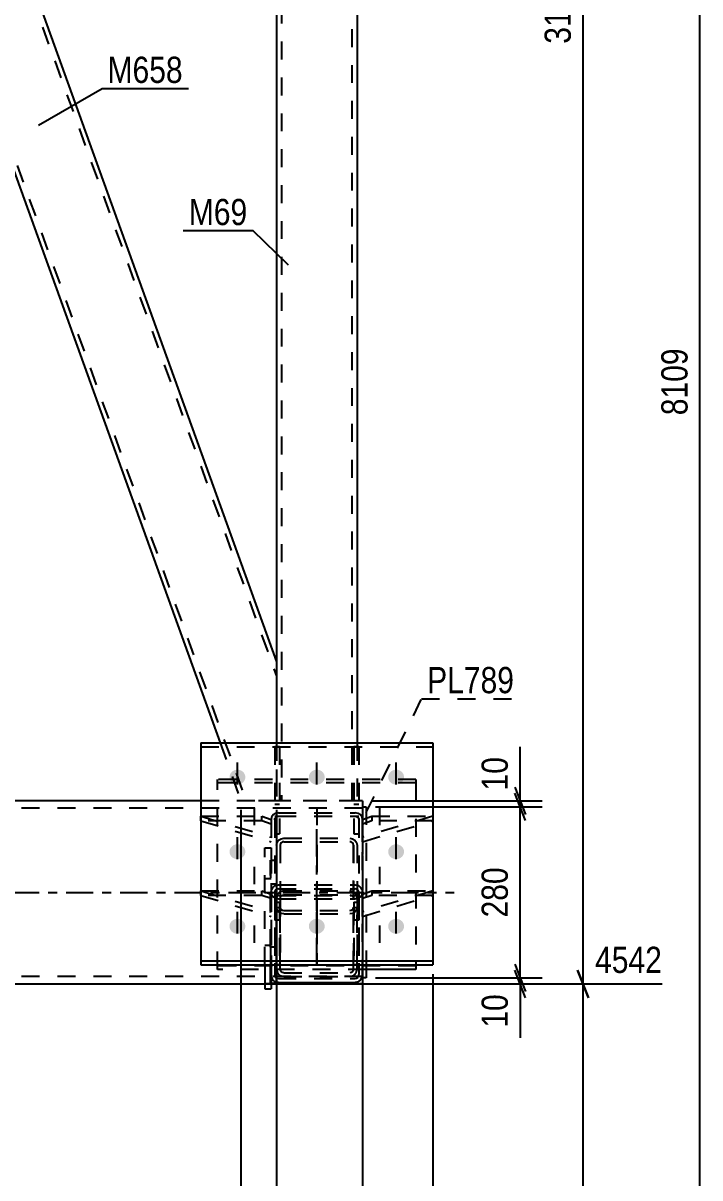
# Model space of a CAD drawing. Header units: millimetres. Extents: x 0 to 841, y 0 to 594.
# Drawn here: x 167.4 to 241.3, y 270.6 to 396.7 of the extents above; entities that cross this region are included whole.
import ezdxf

# ---------------------------------------------------------------- set-up
doc = ezdxf.new("R2010")
doc.units = ezdxf.units.MM
doc.linetypes.add('DXK_LINE_DOT2', pattern=[3.9198, 1.9599, -1.9599])
doc.linetypes.add('DXK_LINE_DOT3', pattern=[5.9187, 2.979, -0.9799, 0.9799, -0.9799])
doc.styles.add('Arial Narrow', font='ARIALN.TTF', dxfattribs={"height": 0.2})

# ---------------------------------------------------------------- blocks, each defined once
blk = doc.blocks.new('Bolt-682105598-4369 - 4365')
at = {"color": 1, "linetype": 'DXK_LINE_DOT2'}
for p, q in [((192.63, 311.02), (192.63, 309.13)), ((199.47, 311.02), (199.47, 309.13)), ((206.3, 311.02), (206.3, 309.13)), ((192.63, 304.6), (192.63, 302.71)), ((206.3, 304.6), (206.3, 302.71)), ((192.63, 298.18), (192.63, 296.29)), ((199.47, 298.18), (199.47, 296.29)), ((206.3, 298.18), (206.3, 296.29))]:
    blk.add_line(p, q, dxfattribs=at)
blk = doc.blocks.new('Part-682105598-4508 - 4365')
at = {"color": 7, "linetype": 'DXK_LINE_DOT2'}
for p, q in [((193.8, 293.88), (193.8, 306.65)), ((193.8, 306.65), (194.47, 306.65)), ((194.47, 306.65), (194.47, 293.88)), ((193.8, 303.32), (194.47, 303.32)), ((194.47, 296), (193.8, 296))]:
    blk.add_line(p, q, dxfattribs=at)
at = {"color": 2, "linetype": 'Continuous'}
for p, q in [((193.8, 293.88), (193.8, 291.26)), ((194.47, 293.88), (194.47, 291.26)), ((193.8, 291.26), (194.47, 291.26))]:
    blk.add_line(p, q, dxfattribs=at)
blk = doc.blocks.new('Part-682105598-4627 - 4365')
at = {"color": 7, "linetype": 'DXK_LINE_DOT2'}
for p, q in [((203.53, 300.74), (203.53, 293.88)), ((203.53, 300.74), (204.07, 300.74)), ((204.07, 300.74), (204.07, 293.88)), ((203.53, 300.15), (204.07, 300.15)), ((203.53, 298.81), (204.07, 298.81))]:
    blk.add_line(p, q, dxfattribs=at)
at = {"color": 2, "linetype": 'Continuous'}
blk.add_line((204.07, 293.88), (203.53, 293.88), dxfattribs=at)
blk = doc.blocks.new('Part-682105598-4452 - 4365')
at = {"color": 2, "linetype": 'Continuous'}
for p, q in [((186.8, 311.8), (122.89, 311.8)), ((204.47, 292.82), (204.47, 292.79)), ((204.47, 292.79), (204.47, 291.8)), ((122.89, 291.8), (193.8, 291.8)), ((204.47, 291.8), (194.47, 291.8))]:
    blk.add_line(p, q, dxfattribs=at)
at = {"color": 7, "linetype": 'DXK_LINE_DOT2'}
for p, q in [((122.89, 311.8), (122.89, 291.8)), ((204.47, 311.8), (186.8, 311.8)), ((204.47, 311.8), (204.47, 292.79)), ((204.47, 311), (122.89, 311)), ((204.47, 292.6), (122.89, 292.6)), ((204.47, 292.6), (204.47, 292.67)), ((194.47, 291.8), (193.8, 291.8))]:
    blk.add_line(p, q, dxfattribs=at)
at = {"color": 7, "linetype": 'DXK_LINE_DOT3'}
blk.add_line((112.89, 301.8), (214.47, 301.8), dxfattribs=at)
blk = doc.blocks.new('Part-682105598-4466 - 4365')
at = {"color": 7, "linetype": 'DXK_LINE_DOT2'}
for p, q in [((194.7, 310.26), (194.53, 310.02)), ((194.96, 310.43), (194.7, 310.26)), ((195.27, 310.48), (194.96, 310.43)), ((195.27, 310.48), (203.67, 310.48)), ((203.97, 310.43), (203.67, 310.48)), ((204.23, 310.26), (203.97, 310.43)), ((204.41, 310.02), (204.23, 310.26)), ((194.53, 310.02), (194.47, 309.73)), ((194.47, 309.73), (194.47, 292.82)), ((194.87, 309.73), (194.9, 309.87)), ((194.87, 309.73), (194.87, 292.82)), ((194.9, 309.87), (194.98, 310)), ((194.98, 310), (195.11, 310.08)), ((195.11, 310.08), (195.27, 310.11)), ((195.27, 310.11), (203.67, 310.11)), ((203.67, 310.11), (203.82, 310.08)), ((203.82, 310.08), (203.95, 310)), ((203.95, 310), (204.04, 309.87)), ((204.04, 309.87), (204.07, 309.73)), ((204.07, 309.73), (204.07, 292.82)), ((204.47, 309.73), (204.41, 310.02)), ((204.47, 309.73), (204.47, 293.88)), ((194.47, 301.76), (194.53, 302.08)), ((194.47, 301.84), (194.53, 301.55)), ((194.53, 301.55), (194.7, 301.31)), ((194.9, 301.92), (194.87, 301.76)), ((194.9, 301.69), (194.87, 301.84)), ((194.98, 302.06), (194.9, 301.92)), ((194.98, 301.57), (194.9, 301.69)), ((194.96, 302.54), (195.27, 302.61)), ((195.11, 302.15), (194.98, 302.06)), ((195.11, 301.49), (194.98, 301.57)), ((195.27, 302.18), (195.11, 302.15)), ((195.27, 301.46), (195.11, 301.49)), ((195.27, 302.61), (203.67, 302.61)), ((195.27, 302.18), (203.67, 302.18)), ((195.27, 301.46), (203.67, 301.46)), ((203.67, 302.61), (203.97, 302.54)), ((203.82, 302.15), (203.67, 302.18)), ((203.82, 301.49), (203.67, 301.46)), ((203.95, 302.06), (203.82, 302.15)), ((203.95, 301.57), (203.82, 301.49)), ((204.04, 301.92), (203.95, 302.06)), ((204.04, 301.69), (203.95, 301.57)), ((204.07, 301.76), (204.04, 301.92)), ((204.07, 301.84), (204.04, 301.69)), ((204.23, 301.31), (204.41, 301.55)), ((204.41, 302.08), (204.47, 301.76)), ((204.41, 301.55), (204.47, 301.84)), ((194.7, 301.31), (194.96, 301.14)), ((194.96, 301.14), (195.27, 301.09)), ((195.27, 301.09), (203.67, 301.09)), ((203.67, 301.09), (203.97, 301.14)), ((203.97, 301.14), (204.23, 301.31)), ((194.87, 292.82), (194.9, 292.65)), ((194.9, 292.65), (194.98, 292.52)), ((203.95, 292.52), (204.04, 292.65)), ((204.04, 292.65), (204.07, 292.82)), ((194.98, 292.52), (195.11, 292.42)), ((195.11, 292.42), (195.27, 292.39)), ((195.27, 292.39), (203.67, 292.39)), ((203.67, 292.39), (203.82, 292.42)), ((203.82, 292.42), (203.95, 292.52))]:
    blk.add_line(p, q, dxfattribs=at)
at = {"color": 7, "linetype": 'DXK_LINE_DOT3'}
blk.add_line((199.47, 293.87), (199.47, 309.2), dxfattribs=at)
at = {"color": 2, "linetype": 'Continuous'}
for p, q in [((204.47, 293.88), (204.47, 292.82)), ((194.53, 292.49), (194.47, 292.82)), ((204.47, 292.82), (204.41, 292.49)), ((195.27, 291.97), (194.96, 292.03)), ((195.27, 291.97), (203.67, 291.97)), ((203.97, 292.03), (203.67, 291.97))]:
    blk.add_line(p, q, dxfattribs=at)
at = {"color": 7, "linetype": 'DXK_LINE_DOT2'}
for centre, start, end in [((195.3, 301.79), 114.3199, 159.2416), ((203.63, 301.79), 20.7584, 65.6801)]:
    blk.add_arc(centre, 0.827, start, end, dxfattribs=at)
at = {"color": 2, "linetype": 'Continuous'}
for centre, start, end in [((195.3, 292.78), 200.7584, 245.6801), ((203.63, 292.78), 294.3199, 339.2416)]:
    blk.add_arc(centre, 0.827, start, end, dxfattribs=at)
blk = doc.blocks.new('Part-682105598-4531 - 4365')
at = {"color": 7, "linetype": 'DXK_LINE_DOT2'}
for p, q in [((195.07, 306.96), (195.13, 307.25)), ((195.07, 306.96), (195.07, 300.19)), ((195.07, 306.96), (195.07, 301.12)), ((195.13, 307.25), (195.3, 307.49)), ((195.3, 307.49), (195.56, 307.65)), ((195.5, 307.1), (195.47, 306.96)), ((195.47, 306.96), (195.47, 301.12)), ((195.47, 306.96), (195.47, 300.19)), ((195.58, 307.22), (195.5, 307.1)), ((195.56, 307.65), (195.87, 307.71)), ((195.71, 307.31), (195.58, 307.22)), ((195.87, 307.33), (195.71, 307.31)), ((195.87, 307.71), (203.07, 307.71)), ((195.87, 307.33), (203.07, 307.33)), ((203.07, 307.71), (203.37, 307.65)), ((203.22, 307.31), (203.07, 307.33)), ((203.35, 307.22), (203.22, 307.31)), ((203.44, 307.1), (203.35, 307.22)), ((203.37, 307.65), (203.63, 307.49)), ((203.47, 306.96), (203.44, 307.1)), ((203.47, 301.12), (203.47, 306.96)), ((203.47, 306.96), (203.47, 300.19)), ((203.63, 307.49), (203.8, 307.25)), ((203.8, 307.25), (203.87, 306.96)), ((203.87, 306.96), (203.87, 300.19)), ((203.87, 306.96), (203.87, 301.12)), ((195.13, 301.44), (195.07, 301.12)), ((195.87, 301.97), (195.56, 301.9)), ((195.58, 301.42), (195.71, 301.51)), ((195.71, 301.51), (195.87, 301.54)), ((195.87, 301.97), (203.07, 301.97)), ((195.87, 301.54), (203.07, 301.54)), ((203.37, 301.9), (203.07, 301.97)), ((203.07, 301.54), (203.22, 301.51)), ((203.22, 301.51), (203.35, 301.42)), ((203.87, 301.12), (203.8, 301.44)), ((195.07, 293.45), (195.07, 301.12)), ((195.07, 300.19), (195.07, 293.45)), ((195.13, 299.9), (195.07, 300.19)), ((195.47, 301.12), (195.5, 301.28)), ((195.47, 301.12), (195.47, 293.45)), ((195.47, 293.45), (195.47, 300.19)), ((195.47, 300.19), (195.5, 300.05)), ((195.5, 301.28), (195.58, 301.42)), ((203.35, 301.42), (203.44, 301.28)), ((203.44, 301.28), (203.47, 301.12)), ((203.44, 300.05), (203.47, 300.19)), ((203.47, 293.45), (203.47, 301.12)), ((203.47, 300.19), (203.47, 293.45)), ((203.87, 300.19), (203.8, 299.9)), ((203.87, 301.12), (203.87, 293.45)), ((203.87, 293.45), (203.87, 300.19)), ((195.3, 299.66), (195.13, 299.9)), ((195.56, 299.5), (195.3, 299.66)), ((195.5, 300.05), (195.58, 299.93)), ((195.87, 299.44), (195.56, 299.5)), ((195.58, 299.93), (195.71, 299.84)), ((195.71, 299.84), (195.87, 299.82)), ((195.87, 299.82), (203.07, 299.82)), ((195.87, 299.44), (203.07, 299.44)), ((203.07, 299.82), (203.22, 299.84)), ((203.37, 299.5), (203.07, 299.44)), ((203.22, 299.84), (203.35, 299.93)), ((203.35, 299.93), (203.44, 300.05)), ((203.63, 299.66), (203.37, 299.5)), ((203.8, 299.9), (203.63, 299.66)), ((195.07, 293.45), (195.13, 293.13)), ((195.5, 293.29), (195.47, 293.45)), ((195.58, 293.15), (195.5, 293.29)), ((195.56, 292.67), (195.87, 292.6)), ((195.71, 293.06), (195.58, 293.15)), ((195.87, 293.03), (195.71, 293.06)), ((195.87, 293.03), (203.07, 293.03)), ((195.87, 292.6), (203.07, 292.6)), ((203.22, 293.06), (203.07, 293.03)), ((203.07, 292.6), (203.37, 292.67)), ((203.35, 293.15), (203.22, 293.06)), ((203.44, 293.29), (203.35, 293.15)), ((203.47, 293.45), (203.44, 293.29)), ((203.8, 293.13), (203.87, 293.45))]:
    blk.add_line(p, q, dxfattribs=at)
at = {"color": 7, "linetype": 'DXK_LINE_DOT3'}
blk.add_line((199.47, 306.99), (199.47, 293.87), dxfattribs=at)
at = {"color": 7, "linetype": 'DXK_LINE_DOT2'}
for centre, start, end in [((195.9, 301.15), 114.3182, 159.2402), ((203.03, 301.15), 20.7599, 65.6816), ((195.9, 293.42), 200.7599, 245.6816), ((203.03, 293.42), 294.3182, 339.2402)]:
    blk.add_arc(centre, 0.827, start, end, dxfattribs=at)
blk = doc.blocks.new('Part-682105598-4467 - 4365')
at = {"color": 7, "linetype": 'DXK_LINE_DOT2'}
for p, q in [((210.3, 314.12), (188.63, 314.12)), ((188.63, 313.76), (188.63, 314.12)), ((188.63, 293.39), (188.63, 314.12)), ((210.3, 314.12), (210.3, 313.76)), ((210.3, 313.76), (188.63, 313.76)), ((210.3, 313.76), (210.3, 293.88)), ((210.3, 293.76), (188.63, 293.76)), ((204.87, 293.39), (188.63, 293.39))]:
    blk.add_line(p, q, dxfattribs=at)
at = {"color": 2, "linetype": 'Continuous'}
for p, q in [((210.3, 293.88), (210.3, 293.39)), ((210.3, 293.39), (204.87, 293.39))]:
    blk.add_line(p, q, dxfattribs=at)
blk = doc.blocks.new('Part-682105598-4615 - 4365')
at = {"color": 7, "linetype": 'DXK_LINE_DOT2'}
for p, q in [((186.8, 301.46), (186.8, 301.96)), ((186.8, 301.96), (193.47, 301.96)), ((186.8, 301.96), (194.47, 299.68)), ((193.47, 301.46), (186.8, 301.46)), ((186.8, 301.46), (194.47, 299.18)), ((193.47, 301.46), (193.47, 301.96)), ((193.47, 301.96), (194.47, 301.62)), ((194.47, 301.12), (193.47, 301.46)), ((194.47, 301.62), (194.47, 299.18))]:
    blk.add_line(p, q, dxfattribs=at)
blk = doc.blocks.new('Part-682105598-4639 - 4365')
at = {"color": 7, "linetype": 'DXK_LINE_DOT2'}
for p, q in [((194.4, 305.33), (195.06, 305.33)), ((194.4, 295.81), (194.4, 305.33)), ((194.4, 305.33), (194.4, 302.68)), ((195.06, 305.33), (195.06, 295.81)), ((195.06, 305.33), (195.07, 302.68)), ((195.07, 302.68), (194.4, 302.68)), ((194.4, 291.89), (194.4, 302.68)), ((195.06, 291.89), (195.07, 302.68)), ((195.06, 295.81), (194.4, 295.81)), ((194.4, 295.81), (194.4, 291.89)), ((195.06, 295.81), (195.06, 291.89)), ((194.4, 291.89), (195.06, 291.89))]:
    blk.add_line(p, q, dxfattribs=at)
blk = doc.blocks.new('Part-682105598-4506 - 4365')
at = {"color": 7, "linetype": 'DXK_LINE_DOT2'}
for p, q in [((195.6, 504.47), (195.6, 311.8)), ((203.33, 311.8), (203.33, 504.47)), ((195.07, 326.98), (195.07, 311.8)), ((203.87, 318.14), (203.87, 311.8)), ((203.87, 311.8), (195.07, 311.8))]:
    blk.add_line(p, q, dxfattribs=at)
at = {"color": 2, "linetype": 'Continuous'}
for p, q in [((203.87, 504.47), (203.87, 318.14)), ((195.07, 489.29), (195.07, 326.98))]:
    blk.add_line(p, q, dxfattribs=at)
blk = doc.blocks.new('Bolt-682105598-4613 - 4365')
at = {"linetype": 'Continuous'}
for points in [[(190.8, 313.57), (190.62, 313.59), (190.45, 313.64), (190.29, 313.73), (190.16, 313.84), (190.05, 313.98), (189.98, 314.13), (189.94, 314.3), (189.94, 314.47), (189.98, 314.64), (190.05, 314.79), (190.16, 314.93), (190.29, 315.04), (190.45, 315.13), (190.62, 315.18), (190.8, 315.2), (190.98, 315.18), (191.15, 315.13), (191.31, 315.04), (191.44, 314.93), (191.55, 314.79), (191.62, 314.64), (191.66, 314.47), (191.66, 314.3), (191.62, 314.13), (191.55, 313.98), (191.44, 313.84), (191.31, 313.73), (191.15, 313.64), (190.98, 313.59)], [(199.47, 313.57), (199.29, 313.59), (199.11, 313.64), (198.96, 313.73), (198.82, 313.84), (198.72, 313.98), (198.64, 314.13), (198.6, 314.3), (198.6, 314.47), (198.64, 314.64), (198.72, 314.79), (198.82, 314.93), (198.96, 315.04), (199.11, 315.13), (199.29, 315.18), (199.47, 315.2), (199.65, 315.18), (199.82, 315.13), (199.98, 315.04), (200.11, 314.93), (200.22, 314.79), (200.29, 314.64), (200.33, 314.47), (200.33, 314.3), (200.29, 314.13), (200.22, 313.98), (200.11, 313.84), (199.98, 313.73), (199.82, 313.64), (199.65, 313.59)], [(208.13, 313.57), (207.95, 313.59), (207.78, 313.64), (207.62, 313.73), (207.49, 313.84), (207.38, 313.98), (207.31, 314.13), (207.27, 314.3), (207.27, 314.47), (207.31, 314.64), (207.38, 314.79), (207.49, 314.93), (207.62, 315.04), (207.78, 315.13), (207.95, 315.18), (208.13, 315.2), (208.31, 315.18), (208.49, 315.13), (208.64, 315.04), (208.78, 314.93), (208.88, 314.79), (208.96, 314.64), (208.99, 314.47), (208.99, 314.3), (208.96, 314.13), (208.88, 313.98), (208.78, 313.84), (208.64, 313.73), (208.49, 313.64), (208.31, 313.59)], [(190.8, 305.43), (190.62, 305.44), (190.45, 305.5), (190.29, 305.58), (190.16, 305.7), (190.05, 305.83), (189.98, 305.99), (189.94, 306.15), (189.94, 306.33), (189.98, 306.49), (190.05, 306.65), (190.16, 306.78), (190.29, 306.9), (190.45, 306.98), (190.62, 307.04), (190.8, 307.05), (190.98, 307.04), (191.15, 306.98), (191.31, 306.9), (191.44, 306.78), (191.55, 306.65), (191.62, 306.49), (191.66, 306.33), (191.66, 306.15), (191.62, 305.99), (191.55, 305.83), (191.44, 305.7), (191.31, 305.58), (191.15, 305.5), (190.98, 305.44)], [(208.13, 305.43), (207.95, 305.44), (207.78, 305.5), (207.62, 305.58), (207.49, 305.7), (207.38, 305.83), (207.31, 305.99), (207.27, 306.15), (207.27, 306.33), (207.31, 306.49), (207.38, 306.65), (207.49, 306.78), (207.62, 306.9), (207.78, 306.98), (207.95, 307.04), (208.13, 307.05), (208.31, 307.04), (208.49, 306.98), (208.64, 306.9), (208.78, 306.78), (208.88, 306.65), (208.96, 306.49), (208.99, 306.33), (208.99, 306.15), (208.96, 305.99), (208.88, 305.83), (208.78, 305.7), (208.64, 305.58), (208.49, 305.5), (208.31, 305.44)], [(190.8, 297.28), (190.62, 297.3), (190.45, 297.35), (190.29, 297.44), (190.16, 297.55), (190.05, 297.69), (189.98, 297.84), (189.94, 298.01), (189.94, 298.18), (189.98, 298.35), (190.05, 298.5), (190.16, 298.64), (190.29, 298.75), (190.45, 298.84), (190.62, 298.89), (190.8, 298.91), (190.98, 298.89), (191.15, 298.84), (191.31, 298.75), (191.44, 298.64), (191.55, 298.5), (191.62, 298.35), (191.66, 298.18), (191.66, 298.01), (191.62, 297.84), (191.55, 297.69), (191.44, 297.55), (191.31, 297.44), (191.15, 297.35), (190.98, 297.3)], [(199.47, 297.28), (199.29, 297.3), (199.11, 297.35), (198.96, 297.44), (198.82, 297.55), (198.72, 297.69), (198.64, 297.84), (198.6, 298.01), (198.6, 298.18), (198.64, 298.35), (198.72, 298.5), (198.82, 298.64), (198.96, 298.75), (199.11, 298.84), (199.29, 298.89), (199.47, 298.91), (199.65, 298.89), (199.82, 298.84), (199.98, 298.75), (200.11, 298.64), (200.22, 298.5), (200.29, 298.35), (200.33, 298.18), (200.33, 298.01), (200.29, 297.84), (200.22, 297.69), (200.11, 297.55), (199.98, 297.44), (199.82, 297.35), (199.65, 297.3)], [(208.13, 297.28), (207.95, 297.3), (207.78, 297.35), (207.62, 297.44), (207.49, 297.55), (207.38, 297.69), (207.31, 297.84), (207.27, 298.01), (207.27, 298.18), (207.31, 298.35), (207.38, 298.5), (207.49, 298.64), (207.62, 298.75), (207.78, 298.84), (207.95, 298.89), (208.13, 298.91), (208.31, 298.89), (208.49, 298.84), (208.64, 298.75), (208.78, 298.64), (208.88, 298.5), (208.96, 298.35), (208.99, 298.18), (208.99, 298.01), (208.96, 297.84), (208.88, 297.69), (208.78, 297.55), (208.64, 297.44), (208.49, 297.35), (208.31, 297.3)]]:
    blk.add_hatch(color=1, dxfattribs=at).paths.add_polyline_path(points)
at = {"color": 1, "linetype": 'Continuous'}
for p, q in [((190.8, 313.59), (190.8, 315.98)), ((199.47, 313.59), (199.47, 315.98)), ((208.13, 313.59), (208.13, 315.98)), ((190.8, 305.44), (190.8, 307.84)), ((208.13, 305.44), (208.13, 307.84)), ((190.8, 297.3), (190.8, 299.69)), ((199.47, 297.3), (199.47, 299.69)), ((208.13, 297.3), (208.13, 299.69))]:
    blk.add_line(p, q, dxfattribs=at)
blk = doc.blocks.new('Part-682105598-4583 - 4365')
at = {"color": 2, "linetype": 'Continuous'}
for p, q in [((161.13, 395.16), (165.81, 408.14)), ((165.81, 408.14), (195.07, 326.98)), ((161.13, 395.16), (188.9, 318.14)), ((195.07, 326.98), (195.07, 323.84)), ((195.07, 323.84), (195.07, 318.14))]:
    blk.add_line(p, q, dxfattribs=at)
at = {"color": 7, "linetype": 'DXK_LINE_DOT2'}
for p, q in [((165.53, 407.35), (195.07, 325.41)), ((161.42, 395.95), (161.44, 396.01)), ((161.42, 395.95), (191.75, 311.8)), ((195.07, 326.74), (195.07, 323.84)), ((188.9, 318.14), (191.18, 311.8)), ((195.07, 318.14), (195.07, 311.8)), ((195.07, 311.8), (191.18, 311.8))]:
    blk.add_line(p, q, dxfattribs=at)
blk = doc.blocks.new('Part-682105598-4614 - 4365')
at = {"color": 2, "linetype": 'Continuous'}
for p, q in [((186.8, 318.14), (212.13, 318.14)), ((186.8, 318.14), (186.8, 293.88)), ((212.13, 318.14), (212.13, 293.88)), ((186.8, 294.34), (212.13, 294.34)), ((186.8, 293.88), (212.13, 293.88))]:
    blk.add_line(p, q, dxfattribs=at)
at = {"color": 7, "linetype": 'DXK_LINE_DOT2'}
blk.add_line((186.8, 317.69), (212.13, 317.69), dxfattribs=at)
blk = doc.blocks.new('Part-682105598-4616 - 4365')
at = {"color": 7, "linetype": 'DXK_LINE_DOT2'}
for p, q in [((204.47, 301.62), (205.47, 301.96)), ((212.13, 301.96), (204.47, 299.68)), ((204.47, 299.18), (204.47, 301.62)), ((205.47, 301.46), (204.47, 301.12)), ((204.47, 299.18), (212.13, 301.46)), ((205.47, 301.96), (212.13, 301.96)), ((205.47, 301.96), (205.47, 301.46)), ((212.13, 301.46), (205.47, 301.46)), ((212.13, 301.96), (212.13, 301.46))]:
    blk.add_line(p, q, dxfattribs=at)
blk = doc.blocks.new('Part-682105598-4628 - 4365')
at = {"color": 7, "linetype": 'DXK_LINE_DOT2'}
for p, q in [((204.47, 309.76), (205.47, 310.11)), ((212.13, 310.11), (204.47, 307.83)), ((204.47, 307.33), (204.47, 309.76)), ((205.47, 309.61), (204.47, 309.26)), ((204.47, 307.33), (212.13, 309.61)), ((205.47, 310.11), (212.13, 310.11)), ((205.47, 310.11), (205.47, 309.61)), ((212.13, 309.61), (205.47, 309.61)), ((212.13, 310.11), (212.13, 309.61))]:
    blk.add_line(p, q, dxfattribs=at)
blk = doc.blocks.new('Part-682105598-4629 - 4365')
at = {"color": 7, "linetype": 'DXK_LINE_DOT2'}
for p, q in [((194.87, 300.74), (194.87, 293.88)), ((194.87, 300.74), (195.4, 300.74)), ((195.4, 300.74), (195.4, 293.88)), ((194.87, 300.15), (195.4, 300.15)), ((194.87, 298.81), (195.4, 298.81))]:
    blk.add_line(p, q, dxfattribs=at)
at = {"color": 2, "linetype": 'Continuous'}
blk.add_line((195.4, 293.88), (194.87, 293.88), dxfattribs=at)
blk = doc.blocks.new('Part-682105598-4630 - 4365')
at = {"color": 7, "linetype": 'DXK_LINE_DOT2'}
for p, q in [((186.8, 309.61), (186.8, 310.11)), ((186.8, 310.11), (193.47, 310.11)), ((186.8, 310.11), (194.47, 307.83)), ((193.47, 309.61), (186.8, 309.61)), ((186.8, 309.61), (194.47, 307.33)), ((193.47, 309.61), (193.47, 310.11)), ((193.47, 310.11), (194.47, 309.76)), ((194.47, 309.26), (193.47, 309.61)), ((194.47, 309.76), (194.47, 307.33))]:
    blk.add_line(p, q, dxfattribs=at)
blk = doc.blocks.new('Part-682105598-4631 - 4365')
at = {"color": 7, "linetype": 'DXK_LINE_DOT2'}
for p, q in [((194.87, 317.69), (194.87, 308.2)), ((195.4, 317.69), (194.87, 317.69)), ((195.4, 317.69), (195.4, 308.2)), ((194.87, 311.42), (195.4, 311.42)), ((194.87, 310.14), (195.4, 310.14)), ((194.87, 308.2), (195.4, 308.2))]:
    blk.add_line(p, q, dxfattribs=at)
blk = doc.blocks.new('Part-682105598-4632 - 4365')
at = {"color": 7, "linetype": 'DXK_LINE_DOT2'}
for p, q in [((203.53, 317.69), (203.53, 308.2)), ((204.07, 317.69), (203.53, 317.69)), ((204.07, 317.69), (204.07, 308.2)), ((203.53, 311.42), (204.07, 311.42)), ((203.53, 310.14), (204.07, 310.14)), ((203.53, 308.2), (204.07, 308.2))]:
    blk.add_line(p, q, dxfattribs=at)
blk = doc.blocks.new('Part-682105598-32499 - 4365')
at = {"color": 7, "linetype": 'DXK_LINE_DOT2'}
for p, q in [((204.47, 292.47), (204.47, 311.14)), ((204.47, 311.14), (204.87, 311.14)), ((204.87, 311.14), (204.87, 293.88))]:
    blk.add_line(p, q, dxfattribs=at)
at = {"color": 2, "linetype": 'Continuous'}
for p, q in [((204.87, 293.88), (204.87, 292.47)), ((204.87, 292.47), (204.47, 292.47))]:
    blk.add_line(p, q, dxfattribs=at)
blk = doc.blocks.new('StraightDimension-682105598-4217 - 3835')
at = {"color": 7, "linetype": 'Continuous'}
blk.add_line((241.31, 193.16), (241.31, 521.98), dxfattribs=at)
at = {"color": 0}
blk.add_wipeout([(240.56, 361.83), (236.36, 361.83), (236.36, 353.31), (240.56, 353.31)], dxfattribs=at)
at = {"color": 3, "style": 'Arial Narrow'}
blk.add_text('8109', height=2.863, rotation=90.0002, dxfattribs=at).set_placement((239.96, 353.91))
blk = doc.blocks.new('StraightDimension-682105598-11458 - 4365')
at = {"color": 7, "linetype": 'Continuous'}
for p, q in [((191.18, 310.8), (191.18, 251.42)), ((195.07, 310.8), (195.07, 242.72)), ((189.68, 259.43), (192.68, 260.63)), ((191.18, 260.03), (195.07, 260.03)), ((196.57, 260.63), (193.57, 259.43))]:
    blk.add_line(p, q, dxfattribs=at)
at = {"color": 0}
blk.add_wipeout([(195.55, 260.78), (195.55, 264.98), (190.7, 264.98), (190.7, 260.78)], dxfattribs=at)
at = {"color": 0, "linetype": 'Continuous'}
blk.add_wipeout([(194.47, 250.63), (190.27, 250.63), (190.27, 242.12), (194.47, 242.12)], dxfattribs=at)
at = {"color": 3, "style": 'Arial Narrow'}
blk.add_text('58', height=2.863, dxfattribs=at).set_placement((191.3, 261.38))
at = {"color": 3, "linetype": 'Continuous', "style": 'Arial Narrow'}
blk.add_text('1083', height=2.863, rotation=90.0002, dxfattribs=at).set_placement((193.87, 242.72))
blk = doc.blocks.new('StraightDimension-682105598-42518 - 4365')
at = {"color": 7, "linetype": 'Continuous'}
for p, q in [((229.16, 290.3), (227.96, 293.3)), ((190.84, 291.8), (237.18, 291.8)), ((228.56, 192.8), (228.56, 291.8)), ((227.96, 194.3), (229.16, 191.3)), ((133.89, 192.8), (231.69, 192.8))]:
    blk.add_line(p, q, dxfattribs=at)
at = {"color": 0}
blk.add_wipeout([(227.81, 246.56), (223.61, 246.56), (223.61, 238.05), (227.81, 238.05)], dxfattribs=at)
at = {"color": 3, "style": 'Arial Narrow'}
blk.add_text('4542', height=2.863, rotation=90.0002, dxfattribs=at).set_placement((227.21, 238.65))
at = {"color": 0, "linetype": 'Continuous'}
for points in [[(237.78, 292.4), (237.78, 296.6), (229.26, 296.6), (229.26, 292.4)], [(232.29, 193.4), (232.29, 197.6), (229.26, 197.6), (229.26, 193.4)]]:
    blk.add_wipeout(points, dxfattribs=at)
at = {"color": 3, "linetype": 'Continuous', "style": 'Arial Narrow'}
for s, height, p in [('4542', 2.863, (229.86, 293)), ('0', 2.86, (229.86, 194))]:
    blk.add_text(s, height=height, dxfattribs=at).set_placement(p)
blk = doc.blocks.new('StraightDimension-682105598-11457 - 4365')
at = {"color": 7, "linetype": 'Continuous'}
for p, q in [((195.07, 310.8), (195.07, 242.72)), ((204.47, 300.8), (204.47, 251.42)), ((193.57, 259.43), (196.57, 260.63)), ((195.07, 260.03), (204.47, 260.03)), ((205.97, 260.63), (202.97, 259.43))]:
    blk.add_line(p, q, dxfattribs=at)
at = {"color": 0}
blk.add_wipeout([(203.11, 260.78), (203.11, 264.98), (196.42, 264.98), (196.42, 260.78)], dxfattribs=at)
at = {"color": 0, "linetype": 'Continuous'}
blk.add_wipeout([(203.87, 259.33), (199.67, 259.33), (199.67, 250.82), (203.87, 250.82)], dxfattribs=at)
at = {"color": 3, "style": 'Arial Narrow'}
blk.add_text('141', height=2.863, dxfattribs=at).set_placement((197.02, 261.38))
at = {"color": 3, "linetype": 'Continuous', "style": 'Arial Narrow'}
blk.add_text('1224', height=2.863, rotation=90.0002, dxfattribs=at).set_placement((203.27, 251.42))
blk = doc.blocks.new('StraightDimension-682105598-4850 - 4365')
at = {"color": 7, "linetype": 'Continuous'}
blk.add_line((212.13, 292.88), (212.13, 160.92), dxfattribs=at)
blk = doc.blocks.new('StraightDimension-682105598-4886 - 4365')
at = {"color": 7, "linetype": 'Continuous'}
for p, q in [((204.47, 300.8), (204.47, 236.68)), ((122.89, 290.8), (122.89, 236.68)), ((124.39, 239.68), (121.39, 238.48)), ((202.97, 238.48), (205.97, 239.68)), ((122.89, 239.08), (204.47, 239.08))]:
    blk.add_line(p, q, dxfattribs=at)
at = {"color": 0}
blk.add_wipeout([(167.93, 239.83), (167.93, 244.03), (159.42, 244.03), (159.42, 239.83)], dxfattribs=at)
at = {"color": 3, "style": 'Arial Narrow'}
blk.add_text('1224', height=2.863, dxfattribs=at).set_placement((160.02, 240.43))
blk = doc.blocks.new('StraightDimension-682105598-11459 - 4365')
at = {"color": 7, "linetype": 'Continuous'}
for p, q in [((131.08, 310.8), (131.08, 253.25)), ((191.18, 310.8), (191.18, 251.42)), ((132.58, 260.63), (129.58, 259.43)), ((131.08, 260.03), (191.18, 260.03)), ((189.68, 259.43), (192.68, 260.63))]:
    blk.add_line(p, q, dxfattribs=at)
at = {"color": 0}
blk.add_wipeout([(164.48, 260.78), (164.48, 264.98), (157.79, 264.98), (157.79, 260.78)], dxfattribs=at)
at = {"color": 3, "style": 'Arial Narrow'}
blk.add_text('902', height=2.863, dxfattribs=at).set_placement((158.39, 261.38))
at = {"color": 0, "linetype": 'Continuous'}
blk.add_wipeout([(190.58, 259.33), (186.38, 259.33), (186.38, 250.82), (190.58, 250.82)], dxfattribs=at)
at = {"color": 3, "linetype": 'Continuous', "style": 'Arial Narrow'}
blk.add_text('1024', height=2.863, rotation=90.0002, dxfattribs=at).set_placement((189.98, 251.42))
blk = doc.blocks.new('StraightDimension-682105598-42485 - 4365')
at = {"color": 7, "linetype": 'Continuous'}
for p, q in [((221.68, 311.8), (221.68, 317.71)), ((221.68, 311.8), (221.68, 317.71)), ((221.08, 313.3), (222.28, 310.3)), ((205.47, 311.8), (224.08, 311.8)), ((222.28, 309.64), (221.08, 312.64)), ((221.68, 311.14), (221.68, 311.8)), ((205.87, 311.14), (224.08, 311.14))]:
    blk.add_line(p, q, dxfattribs=at)
at = {"color": 0}
blk.add_wipeout([(220.93, 317.19), (216.73, 317.19), (216.73, 312.33), (220.93, 312.33)], dxfattribs=at)
at = {"color": 3, "style": 'Arial Narrow'}
blk.add_text('10', height=2.863, rotation=90.0002, dxfattribs=at).set_placement((220.33, 312.93))
blk = doc.blocks.new('StraightDimension-682105598-42486 - 4365')
at = {"color": 7, "linetype": 'Continuous'}
for p, q in [((222.28, 309.64), (221.08, 312.64)), ((205.87, 311.14), (224.08, 311.14)), ((221.68, 292.47), (221.68, 311.14)), ((221.08, 293.97), (222.28, 290.97)), ((205.87, 292.47), (224.08, 292.47))]:
    blk.add_line(p, q, dxfattribs=at)
at = {"color": 0}
blk.add_wipeout([(220.93, 305.15), (216.73, 305.15), (216.73, 298.46), (220.93, 298.46)], dxfattribs=at)
at = {"color": 3, "style": 'Arial Narrow'}
blk.add_text('280', height=2.863, rotation=90.0002, dxfattribs=at).set_placement((220.33, 299.06))
blk = doc.blocks.new('StraightDimension-682105598-42487 - 4365')
at = {"color": 7, "linetype": 'Continuous'}
for p, q in [((221.08, 293.97), (222.28, 290.97)), ((222.28, 290.3), (221.08, 293.3)), ((205.47, 291.8), (224.08, 291.8)), ((205.87, 292.47), (224.08, 292.47)), ((221.68, 291.8), (221.68, 292.47)), ((221.68, 291.8), (221.68, 285.9)), ((221.68, 291.8), (221.68, 285.9))]:
    blk.add_line(p, q, dxfattribs=at)
at = {"color": 0}
blk.add_wipeout([(220.93, 291.28), (216.73, 291.28), (216.73, 286.42), (220.93, 286.42)], dxfattribs=at)
at = {"color": 3, "style": 'Arial Narrow'}
blk.add_text('10', height=2.863, rotation=90.0002, dxfattribs=at).set_placement((220.33, 287.02))
blk = doc.blocks.new('StraightDimension-682105598-42517 - 4365')
at = {"color": 7, "linetype": 'Continuous'}
for p, q in [((228.56, 291.8), (228.56, 504.47)), ((227.96, 293.3), (229.16, 290.3)), ((190.84, 291.8), (237.18, 291.8))]:
    blk.add_line(p, q, dxfattribs=at)
at = {"color": 0}
blk.add_wipeout([(227.81, 402.39), (223.61, 402.39), (223.61, 393.88), (227.81, 393.88)], dxfattribs=at)
at = {"color": 3, "style": 'Arial Narrow'}
blk.add_text('3190', height=2.863, rotation=90.0002, dxfattribs=at).set_placement((227.21, 394.48))
blk = doc.blocks.new('Mark-682105598-4502 - 4365')
at = {"color": 0}
blk.add_wipeout([(191.89, 374.67), (191.89, 377.67), (185.49, 377.67), (185.49, 374.67)], dxfattribs=at)
blk.add_wipeout([(191.89, 374.67), (191.89, 377.67), (185.49, 377.67), (185.49, 374.67)], dxfattribs=at)
at = {"color": 30, "linetype": 'Continuous'}
for p in [(184.89, 374.07), (196.38, 370.3)]:
    blk.add_line(p, (192.49, 374.07), dxfattribs=at)
at = {"color": 3, "style": 'Arial Narrow'}
blk.add_text('M69', height=2.863, dxfattribs=at).set_placement((185.49, 374.67))
blk = doc.blocks.new('Mark-682105598-4579 - 4365')
at = {"color": 0}
blk.add_wipeout([(184.84, 390.2), (184.84, 393.2), (176.61, 393.2), (176.61, 390.2)], dxfattribs=at)
blk.add_wipeout([(184.84, 390.2), (184.84, 393.2), (176.61, 393.2), (176.61, 390.2)], dxfattribs=at)
at = {"color": 30, "linetype": 'Continuous'}
for p, q in [((169.08, 385.6), (176.01, 389.6)), ((176.01, 389.6), (185.44, 389.6))]:
    blk.add_line(p, q, dxfattribs=at)
at = {"color": 3, "style": 'Arial Narrow'}
blk.add_text('M658', height=2.863, dxfattribs=at).set_placement((176.61, 390.2))
blk = doc.blocks.new('Mark-682105598-42559 - 4365')
at = {"color": 0}
blk.add_wipeout([(221.02, 323.55), (221.02, 326.55), (211.52, 326.55), (211.52, 323.55)], dxfattribs=at)
blk.add_wipeout([(221.02, 323.55), (221.02, 326.55), (211.52, 326.55), (211.52, 323.55)], dxfattribs=at)
at = {"color": 30, "linetype": 'DXK_LINE_DOT2'}
for p, q in [((204.87, 310.51), (210.92, 322.95)), ((210.92, 322.95), (221.62, 322.95))]:
    blk.add_line(p, q, dxfattribs=at)
at = {"color": 3, "style": 'Arial Narrow'}
blk.add_text('PL789', height=2.863, dxfattribs=at).set_placement((211.52, 323.55))

msp = doc.modelspace()

# ---------------------------------------------------------------- block references
for name in ['StraightDimension-682105598-4217 - 3835', 'Part-682105598-4506 - 4365', 'Part-682105598-4583 - 4365', 'Part-682105598-4614 - 4365', 'Part-682105598-4631 - 4365', 'Part-682105598-4632 - 4365', 'Bolt-682105598-4613 - 4365', 'Part-682105598-4467 - 4365', 'Part-682105598-4452 - 4365', 'Bolt-682105598-4369 - 4365', 'Part-682105598-4466 - 4365', 'Part-682105598-32499 - 4365', 'Part-682105598-4630 - 4365', 'Part-682105598-4628 - 4365', 'Part-682105598-4508 - 4365', 'Part-682105598-4531 - 4365', 'Part-682105598-4639 - 4365', 'Part-682105598-4615 - 4365', 'Part-682105598-4616 - 4365', 'Part-682105598-4629 - 4365', 'Part-682105598-4627 - 4365']:
    msp.add_blockref(name, (0, 0))

# ---------------------------------------------------------------- next in the draw order: block references
for name in ['Mark-682105598-4579 - 4365', 'StraightDimension-682105598-11458 - 4365']:
    msp.add_blockref(name, (0, 0))

# ---------------------------------------------------------------- next in the draw order: block references
msp.add_blockref('StraightDimension-682105598-42518 - 4365', (0, 0))

# ---------------------------------------------------------------- next in the draw order: block references
msp.add_blockref('StraightDimension-682105598-11457 - 4365', (0, 0))

# ---------------------------------------------------------------- next in the draw order: block references
for name in ['StraightDimension-682105598-42485 - 4365', 'StraightDimension-682105598-4850 - 4365']:
    msp.add_blockref(name, (0, 0))

# ---------------------------------------------------------------- next in the draw order: block references
msp.add_blockref('StraightDimension-682105598-4886 - 4365', (0, 0))

# ---------------------------------------------------------------- next in the draw order: block references
for name in ['StraightDimension-682105598-42486 - 4365', 'StraightDimension-682105598-11459 - 4365']:
    msp.add_blockref(name, (0, 0))

# ---------------------------------------------------------------- next in the draw order: block references
msp.add_blockref('StraightDimension-682105598-42487 - 4365', (0, 0))

# ---------------------------------------------------------------- next in the draw order: block references
msp.add_blockref('StraightDimension-682105598-42517 - 4365', (0, 0))

# ---------------------------------------------------------------- next in the draw order: block references
for name in ['Mark-682105598-4502 - 4365', 'Mark-682105598-42559 - 4365']:
    msp.add_blockref(name, (0, 0))

doc.saveas('drawing.dxf')
